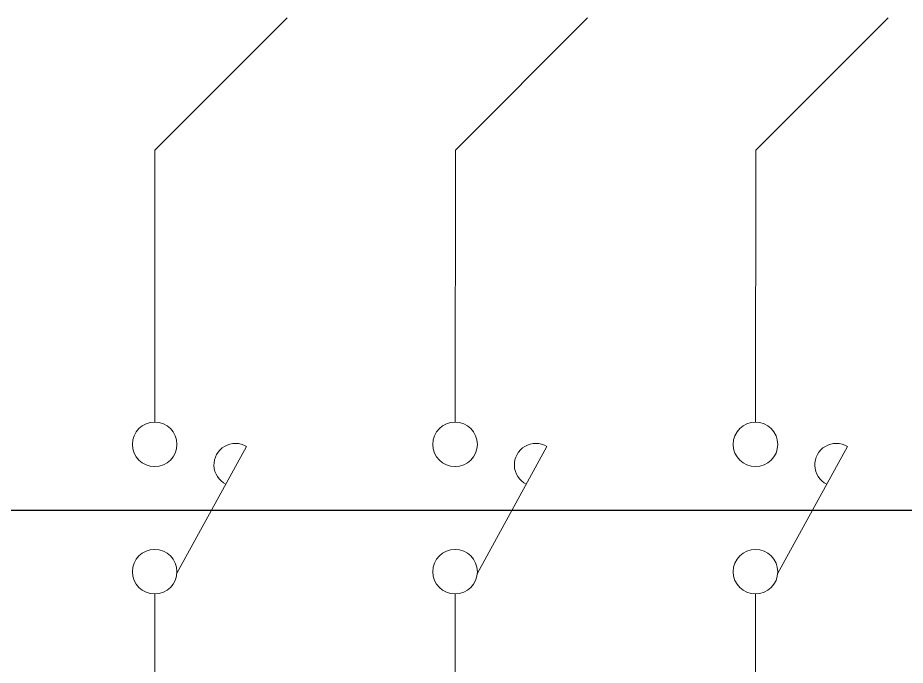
# Model space of a CAD drawing. Extents: x -5343388 to 7033982, y -486386 to 188356.
# Drawn here: x 344080 to 346600, y -410616 to -408778 of the extents above; entities that cross this region are included whole.
import ezdxf

# ---------------------------------------------------------------- set-up
doc = ezdxf.new("R2010")
doc.units = 0
doc.header["$MEASUREMENT"] = 0
doc.layers.add('wire', color=3, linetype='Continuous')
doc.layers.add('Wire Hatch', color=7, linetype='Continuous', lineweight=15)

msp = doc.modelspace()

# ---------------------------------------------------------------- linework, layer by layer
at = {"layer": 'wire'}
msp.add_lwpolyline([(338660.66116, -410175.87051), (346766.21599, -410175.87051)], dxfattribs=at)
at = {"layer": 'Wire Hatch'}
for p, q in [((344469.95329, -409153.90143), (344845.47221, -408778.38251)), ((345322.70191, -409153.90143), (345698.22083, -408778.38251)), ((346175.45053, -409153.90143), (346550.96945, -408778.38251)), ((344469.25166, -409925.86287), (344469.95329, -409153.90143)), ((345322.00028, -409925.86287), (345322.70191, -409153.90143)), ((346174.7489, -409925.86287), (346175.45053, -409153.90143)), ((344531.55722, -410356.6739), (344730.12605, -409995.06712)), ((345384.30584, -410356.6739), (345582.87467, -409995.06712)), ((346237.05446, -410356.6739), (346435.62329, -409995.06712)), ((344469.25166, -410662.74337), (344469.25166, -410413.68431)), ((345322.00028, -410662.74337), (345322.00028, -410413.68431)), ((346174.7489, -410662.74337), (346174.7489, -410413.68431))]:
    msp.add_line(p, q, dxfattribs=at)
for centre in [(344469.25166, -409989.11148), (345322.00028, -409989.11148), (346174.7489, -409989.11148), (344469.25166, -410350.4357), (345322.00028, -410350.4357), (346174.7489, -410350.4357)]:
    msp.add_circle(centre, 63.24861, dxfattribs=at)
for centre in [(344698.55615, -410047.3952), (345551.30477, -410047.3952), (346404.05339, -410047.3952)]:
    msp.add_arc(centre, 61.11372, 58.89712637, 243.55792982, dxfattribs=at)

doc.saveas('drawing.dxf')
